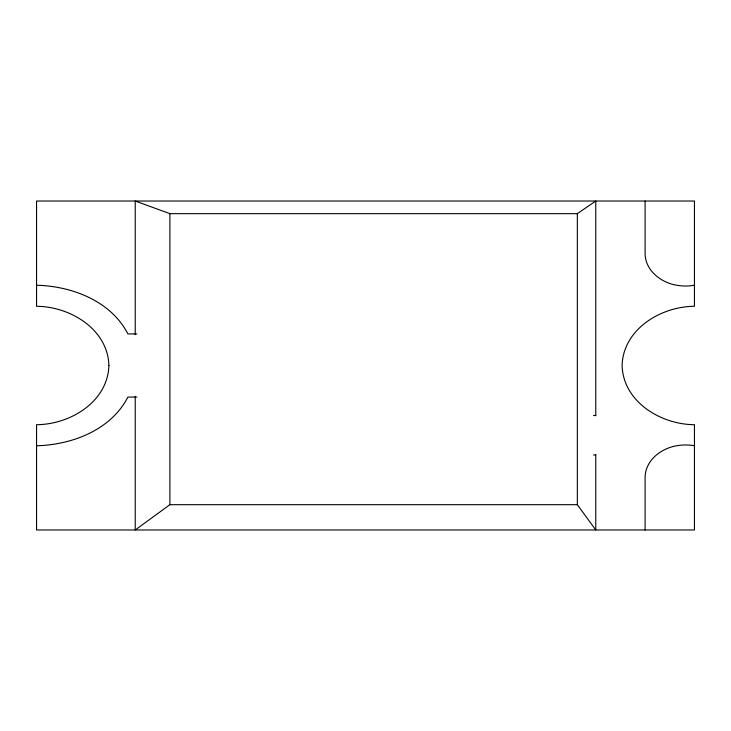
<?xml version="1.0" encoding="UTF-8"?>
<svg xmlns="http://www.w3.org/2000/svg" width="731" height="731" viewBox="0 0 731 731"><rect width="100%" height="100%" fill="white"/><g stroke="black" fill="none" stroke-linecap="round" stroke-linejoin="round"><path stroke-width="1.1" d="M595.765 454.591L595.765 529.975L577.344 504.692L169.894 504.692L135.235 529.975L135.235 396.339M135.235 334.661L135.235 201.025L169.894 213.653L577.344 213.653L595.765 201.025L595.765 415.756M36.55 445.764C71.894 444.896 111.011 430.038 127.87 397.079L136.88 397.079M136.88 333.921L127.87 333.921C111.011 300.962 71.894 286.104 36.55 285.236M593.499 415.5L595.765 415.5M593.499 454.974L595.765 454.974M645.107 201.025L645.107 253.657C645.263 270.479 660.97 282.623 676.477 285.2A50.32 50.32 0 0 0 694.45 285.236M645.107 529.975L645.107 477.343C645.263 460.521 660.97 448.377 676.477 445.8A50.32 50.32 0 0 1 694.45 445.764M577.344 213.653L577.344 504.692M169.894 213.653L169.894 504.692M108.919 365.5C107.749 401.995 70.057 424.501 36.55 424.711L36.55 529.975L694.45 529.975L694.45 424.711C660.943 424.501 623.251 401.995 622.081 365.5C623.251 329.005 660.943 306.499 694.45 306.289L694.45 201.025L36.55 201.025L36.55 306.289C70.057 306.499 107.749 329.005 108.919 365.5"/></g></svg>
